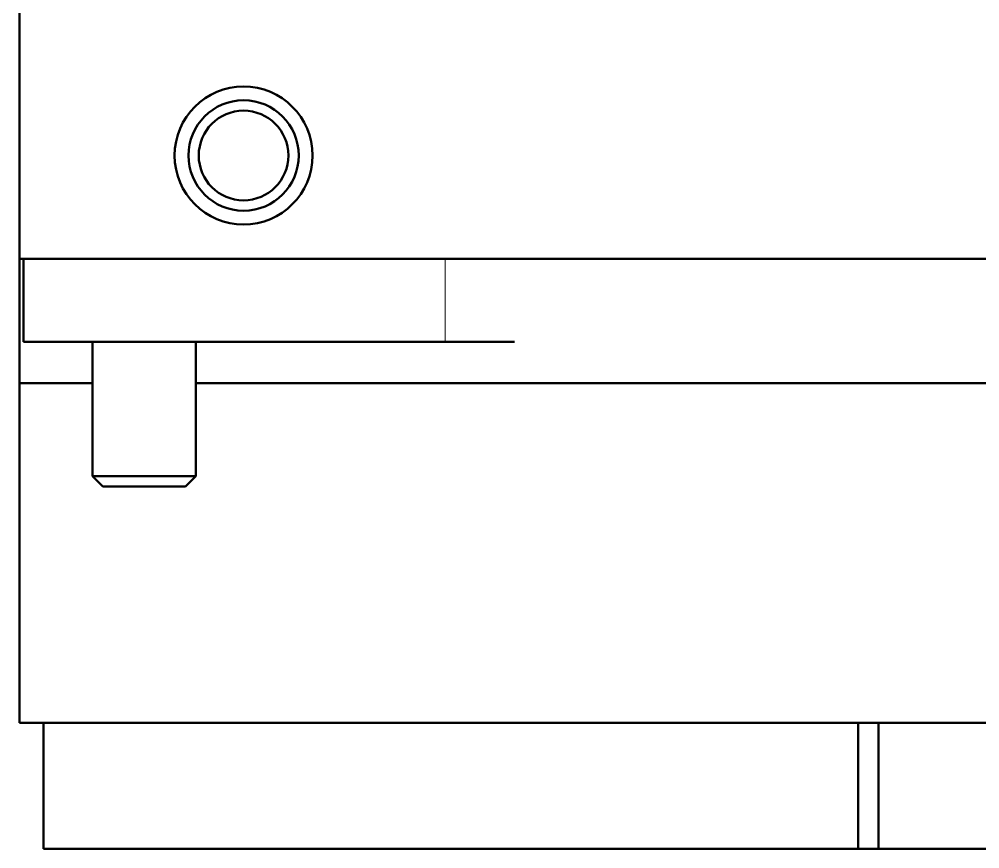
# Paper-space layout 'Layout1' of a CAD drawing. Header units: millimetres. Extents: x 37 to 380, y 30 to 264.
# Drawn here: x 136.96 to 164.83, y 124.45 to 148.5 of the extents above; entities that cross this region are included whole.
import ezdxf

# ---------------------------------------------------------------- set-up
doc = ezdxf.new("R2010")
doc.units = ezdxf.units.MM
doc.layers.add('170', color=7, linetype='Continuous', true_color=0xffffff)

psp = doc.layouts.get("Layout1")

# ---------------------------------------------------------------- linework, layer by layer
at = {"layer": '170', "color": 155, "linetype": 'Continuous', "lineweight": 50}
for p, q in [((136.97, 141.549), (136.97, 158.099)), ((136.97, 141.549), (136.97, 139.149)), ((137.089, 141.549), (137.089, 139.149)), ((137.165, 141.549), (138.313, 141.549)), ((137.97, 141.549), (137.97, 141.549)), ((139.089, 141.549), (139.089, 141.549)), ((139.47, 141.549), (173.47, 141.549)), ((146.972, 141.549), (141.786, 141.549)), ((142.089, 141.549), (142.089, 141.549)), ((146.97, 141.549), (146.97, 141.549)), ((136.97, 139.149), (136.97, 137.949)), ((139.089, 139.149), (139.089, 135.249)), ((141.786, 139.149), (146.972, 139.149)), ((142.089, 135.249), (142.089, 139.149)), ((136.97, 137.949), (136.97, 128.099)), ((139.089, 135.249), (139.389, 134.949)), ((141.789, 134.949), (142.089, 135.249)), ((137.67, 128.099), (137.67, 124.449)), ((161.891, 128.099), (161.298, 128.099)), ((161.298, 128.099), (161.298, 124.449)), ((161.891, 124.449), (161.891, 128.099)), ((161.891, 124.449), (161.298, 124.449))]:
    psp.add_line(p, q, dxfattribs=at)
at = {"layer": '170', "color": 155, "linetype": 'Continuous', "lineweight": 13}
for p, q in [((136.97, 141.549), (136.97, 158.099)), ((149.319, 139.149), (149.319, 141.549))]:
    psp.add_line(p, q, dxfattribs=at)
at = {"layer": '170', "color": 155, "linetype": 'Continuous', "lineweight": 50}
for radius, start, end in [(2, 90, 270), (2, 0, 180), (2, 270, 90), (1.6, 90, 180), (1.6, 0, 90), (1.3, 90, 180), (1.3, 360, 90), (2, 180, 0), (1.6, 180, 270), (1.3, 180, 270), (1.6, 270, 0), (1.3, 270, 360)]:
    psp.add_arc((143.47, 144.549), radius, start, end, dxfattribs=at)
for points, knots in [([(138.02, 141.549), (137.069, 141.549), (136.971, 141.549), (137.538, 141.549), (139.089, 141.549)], [0, 0, 0.300414, 0.331322, 0.510292, 1, 1]), ([(136.97, 141.549), (137.092, 141.549), (138, 141.549), (139.47, 141.549)], [0, 0, 0.048944, 0.412212, 1, 1]), ([(141.786, 141.549), (139.951, 141.549), (138.293, 141.549), (137.27, 141.549), (137.094, 141.549), (137.165, 141.549)], [0, 0, 0.385296, 0.733526, 0.948323, 0.985121, 1, 1]), ([(139.089, 141.549), (138.47, 141.549), (137.97, 141.549), (138.095, 141.549), (139.089, 141.549)], [0, 0, 0.27643, 0.500085, 0.556166, 1, 1]), ([(139.089, 141.549), (138.47, 141.549), (137.97, 141.549), (138.095, 141.549), (139.089, 141.549)], [0, 0, 0.276396, 0.499991, 0.556102, 1, 1]), ([(138.313, 141.549), (138.485, 141.549), (138.02, 141.549)], [0, 0, 0.270547, 1, 1]), ([(139.089, 141.549), (139.051, 141.549), (139.618, 141.549), (140.727, 141.549), (141.759, 141.549)], [0, 0, 0.013591, 0.220081, 0.624105, 1, 1]), ([(141.759, 141.549), (142.098, 141.549), (142.089, 141.549)], [0, 0, 0.974177, 1, 1]), ([(142.729, 141.549), (142.318, 141.549), (142.832, 141.549), (143.954, 141.549), (144.991, 141.549)], [0, 0, 0.133211, 0.299978, 0.663765, 1, 1]), ([(142.685, 141.549), (142.32, 141.549), (142.474, 141.549), (143.341, 141.549), (144.486, 141.549), (144.949, 141.549)], [0, 0, 0.121723, 0.173163, 0.462681, 0.845365, 1, 1]), ([(146.69, 141.549), (145.056, 141.549), (144.156, 141.549), (144.005, 141.549), (144.315, 141.549), (145.416, 141.549), (147.224, 141.549), (149.608, 141.549), (150.961, 141.549), (153.864, 141.549), (156.85, 141.549), (159.696, 141.549), (162.192, 141.549), (163.249, 141.549)], [0, 0, 0.074548, 0.115565, 0.122444, 0.136582, 0.186754, 0.26924, 0.377921, 0.439626, 0.57204, 0.708193, 0.837986, 0.951793, 1, 1]), ([(144.991, 141.549), (146.622, 141.549), (150.187, 141.549), (153.999, 141.549), (157.862, 141.549), (161.575, 141.549), (164.946, 141.549), (167.8, 141.549)], [0, 0, 0.071507, 0.227795, 0.394945, 0.564298, 0.727084, 0.874869, 1, 1]), ([(144.991, 141.549), (146.622, 141.549), (150.187, 141.549), (153.999, 141.549), (157.862, 141.549), (161.575, 141.549), (164.946, 141.549), (167.8, 141.549)], [0, 0, 0.071507, 0.227795, 0.394945, 0.564298, 0.727084, 0.874869, 1, 1]), ([(151.327, 141.549), (148.396, 141.549), (146.972, 141.549)], [0, 0, 0.673067, 1, 1]), ([(168.554, 141.549), (167.074, 141.549), (163.634, 141.549), (159.717, 141.549), (157.646, 141.549), (153.422, 141.549), (151.327, 141.549)], [0, 0, 0.085924, 0.2856, 0.513, 0.633222, 0.878417, 1, 1]), ([(137.089, 139.149), (137.22, 139.149), (138.208, 139.149), (138.992, 139.149), (140.85, 139.149), (141.786, 139.149)], [0, 0, 0.027854, 0.238326, 0.405211, 0.800834, 1, 1]), ([(146.972, 139.149), (148.396, 139.149), (151.327, 139.149)], [0, 0, 0.326935, 1, 1]), ([(139.089, 137.949), (137.507, 137.949), (136.97, 137.949)], [0, 0, 0.746188, 1, 1]), ([(136.97, 137.949), (137.507, 137.949), (139.089, 137.949)], [0, 0, 0.253804, 1, 1]), ([(142.089, 137.949), (145.149, 137.949), (148.683, 137.949), (150.576, 137.949), (154.498, 137.949), (158.442, 137.949), (160.363, 137.949), (163.986, 137.949), (167.174, 137.949), (168.554, 137.949)], [0, 0, 0.115613, 0.249172, 0.320687, 0.468868, 0.61791, 0.690494, 0.827398, 0.947824, 1, 1]), ([(172.97, 137.949), (172.863, 137.949), (172.018, 137.949), (170.367, 137.949), (167.99, 137.949), (164.998, 137.949), (161.532, 137.949), (157.756, 137.949), (153.848, 137.949), (149.994, 137.949), (146.374, 137.949), (143.161, 137.949)], [0, 0, 0.003578, 0.031932, 0.087294, 0.167052, 0.267439, 0.383712, 0.510382, 0.641465, 0.770772, 0.892195, 1, 1]), ([(139.089, 135.249), (139.528, 135.249), (140.015, 135.249), (141.163, 135.249), (141.649, 135.249), (142.089, 135.249)], [0, 0, 0.146447, 0.308656, 0.69134, 0.853553, 1, 1]), ([(139.389, 134.949), (139.508, 134.949), (140.322, 134.949), (141.337, 134.949), (141.789, 134.949)], [0, 0, 0.049515, 0.388736, 0.811743, 1, 1]), ([(136.97, 128.099), (137.073, 128.099), (137.888, 128.099), (139.48, 128.099), (140.547, 128.099), (143.161, 128.099)], [0, 0, 0.016602, 0.148251, 0.405546, 0.577857, 1, 1]), ([(143.161, 128.099), (146.374, 128.099), (149.994, 128.099), (151.903, 128.099), (155.807, 128.099), (159.672, 128.099), (163.314, 128.099), (166.563, 128.099), (167.99, 128.099), (170.368, 128.099), (171.289, 128.099), (172.545, 128.099), (172.97, 128.099)], [0, 0, 0.107805, 0.229228, 0.293273, 0.424243, 0.553887, 0.676082, 0.785057, 0.832948, 0.912706, 0.943628, 0.985736, 1, 1]), ([(168.555, 128.099), (165.501, 128.099), (161.891, 128.099)], [0, 0, 0.458285, 1, 1]), ([(137.67, 124.449), (138.121, 124.449), (139.451, 124.449), (141.59, 124.449), (142.929, 124.449), (146.061, 124.449), (149.658, 124.449), (153.532, 124.449), (157.48, 124.449), (161.298, 124.449)], [0, 0, 0.019094, 0.075371, 0.165899, 0.222594, 0.355152, 0.50737, 0.671311, 0.838426, 1, 1]), ([(161.891, 124.449), (165.501, 124.449), (168.555, 124.449)], [0, 0, 0.541715, 1, 1])]:
    psp.add_open_spline(points, degree=1, knots=knots, dxfattribs=at)
for points in [[(142.088, 141.549), (142.729, 141.549)], [(142.089, 141.549), (142.729, 141.549)], [(142.729, 141.549), (142.685, 141.549)], [(144.949, 141.549), (144.991, 141.549)], [(143.161, 137.949), (142.089, 137.949)]]:
    psp.add_open_spline(points, degree=1, dxfattribs=at)

doc.saveas('drawing.dxf')
